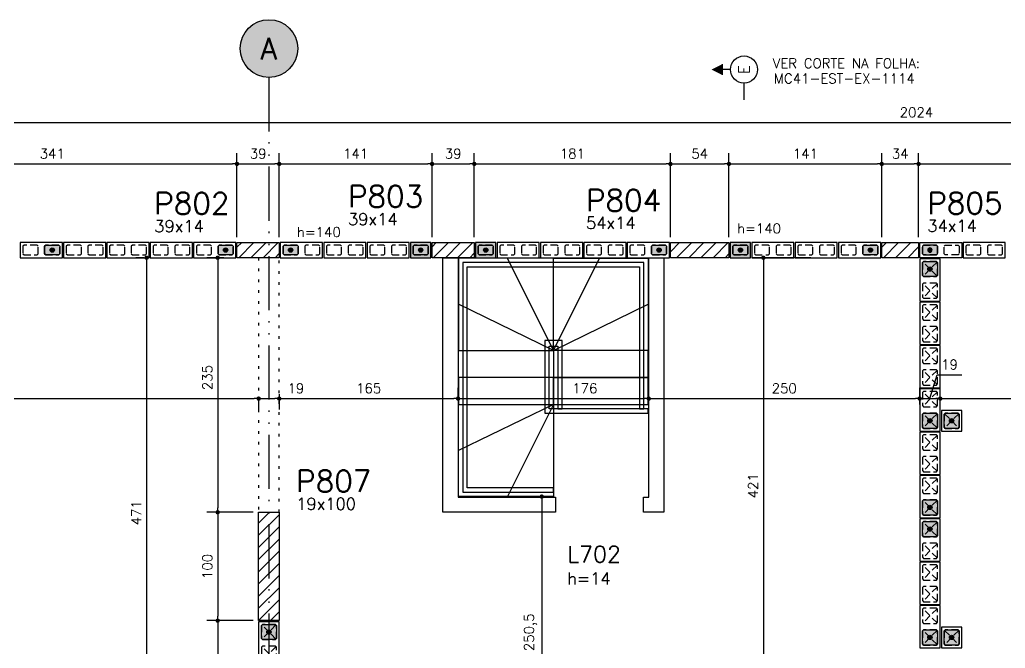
# Model space of a CAD drawing. Extents: x -14651 to 5271, y -4567 to 3191.
# Drawn here: x 634 to 1544, y 2611 to 3191 of the extents above; entities that cross this region are included whole.
import ezdxf
from ezdxf.enums import TextEntityAlignment as Align

# ---------------------------------------------------------------- set-up
doc = ezdxf.new("R2010")
doc.units = 0
doc.header["$LTSCALE"] = 25
for name, pattern in [('DASHED2', [0.375, 0.25, -0.125]), ('ESTILO_TQS_0002', [0.4, 0.1, -0.3]), ('ESTILO_TQS_0004', [3.3, 2, -0.4, 0.05, -0.4, 0.05, -0.4])]:
    doc.linetypes.add(name, pattern=pattern)
for name, color, linetype in [('203', 1, 'DASHED2'), ('213', 252, 'Continuous'), ('241', 2, 'Continuous'), ('247', 50, 'Continuous'), ('ALVENARIA NÃO ESTRUTURAL', 242, 'Continuous'), ('Arranque', 14, 'Continuous'), ('COTA', 1, 'Continuous'), ('EIXOS', 1, 'ESTILO_TQS_0004'), ('FERRO', 5, 'Continuous'), ('H4', 254, 'Continuous'), ('IND-EIXOS', 2, 'Continuous'), ('L-D', 2, 'Continuous'), ('L-N', 4, 'Continuous'), ('Linha_media', 4, 'Continuous'), ('P-D', 2, 'Continuous'), ('P-N', 5, 'Continuous'), ('Pena_2', 2, 'Continuous'), ('PENA_6', 6, 'Continuous'), ('PIL-N', 4, 'Continuous'), ('PORTA', 3, 'ESTILO_TQS_0002'), ('T1', 2, 'Continuous'), ('TEXT-EIXOS', 3, 'Continuous'), ('TJANELA', 2, 'Continuous')]:
    doc.layers.add(name, color=color, linetype=linetype)
doc.styles.add('COTA', font='romans.shx')
doc.styles.add('ROMANS', font='ROMANS')
doc.styles.get("Standard").update_dxf_attribs({"font": 'romans.shx'})
doc.styles.add('Texto1', font='romans.shx', dxfattribs={"height": 9})
doc.dimstyles.new('forma', dxfattribs={"dimscale": 5, "dimtxt": 1.8, "dimasz": 0.8, "dimexe": 2, "dimexo": 1, "dimgap": 1, "dimtad": 1, "dimdec": 1, "dimzin": 9, "dimtxsty": 'COTA', "dimblk1": 'DOT', "dimblk2": 'DOT', "dimsah": 1, "dimcen": 0, "dimdle": 1, "dimclrd": 256, "dimclre": 256, "dimclrt": 2, "dimadec": 0, "dimazin": 0, "dimtfac": 1, "dimtdec": 0, "dimtmove": 0, "dimatfit": 3, "dimfxl": 1, "dimtolj": 1, "dimtzin": 0, "dimarcsym": 0})
pattern_1 = [(45, (-5667.4176, -1107.428), (-5.61266, 5.61266), [])]

# ---------------------------------------------------------------- blocks, each defined once
blk = doc.blocks.new('P4015', base_point=(5842102.11612, -8124149.02973))
blk.add_lwpolyline([(5842082.61612, -8124156.02973), (5842121.61612, -8124156.02973), (5842121.61612, -8124142.02973), (5842082.61612, -8124142.02973), (5842082.61612, -8124156.02973)])
at = {"color": 1, "linetype": 'DASHED2'}
for points in [[(5842085.11612, -8124152.52973), (5842086.11612, -8124153.52973), (5842098.11612, -8124153.52973), (5842099.11612, -8124152.52973), (5842099.11612, -8124145.52973), (5842098.11612, -8124144.52973), (5842086.11612, -8124144.52973), (5842085.11612, -8124145.52973), (5842085.11612, -8124152.52973)], [(5842105.11612, -8124152.52973), (5842106.11612, -8124153.52973), (5842118.11612, -8124153.52973), (5842119.11612, -8124152.52973), (5842119.11612, -8124145.52973), (5842118.11612, -8124144.52973), (5842106.11612, -8124144.52973), (5842105.11612, -8124145.52973), (5842105.11612, -8124152.52973)]]:
    blk.add_lwpolyline(points, dxfattribs=at)
blk = doc.blocks.new('GR-1409')
at = {"layer": '213'}
h = blk.add_hatch(color=256, dxfattribs=at)
h.paths.add_polyline_path([(-6, 4.5), (-7, 3.5), (-7, -3.5), (-6, -4.5), (6, -4.5), (7, -3.5), (7, 3.5), (6, 4.5)])
h.paths.add_polyline_path([(-2, 0, 1), (2, 0, 1)], flags=16)
at = {"layer": 'Arranque'}
blk.add_hatch(color=256, dxfattribs=at).paths.add_polyline_path([(-2, 0, 1), (2, 0, 1)])
at = {"layer": '213'}
blk.add_lwpolyline([(-7, 3.5), (-6, 4.5), (6, 4.5), (7, 3.5), (7, -3.5), (6, -4.5), (-6, -4.5), (-7, -3.5), (-7, 3.5)], dxfattribs=at)
at = {"layer": 'FERRO', "linetype": 'Continuous'}
blk.add_circle((0, 0), 2, dxfattribs=at)
blk = doc.blocks.new('GR-1414')
at = {"layer": '213'}
h = blk.add_hatch(color=256, dxfattribs=at)
h.paths.add_polyline_path([(6, -7), (7, -6), (7, 6), (6, 7), (-6, 7), (-7, 6), (-7, -6), (-6, -7)])
h.paths.add_polyline_path([(2, 0, 1), (-2, 0, 1)], flags=16)
at = {"layer": 'Arranque'}
blk.add_hatch(color=256, dxfattribs=at).paths.add_polyline_path([(2, 0, 1), (-2, 0, 1)])
at = {"layer": '213'}
for p, q in [((-7, 6), (-6, 7)), ((-7, -6), (-7, 6)), ((-6, 7), (6, 7)), ((6, 7), (7, 6)), ((7, 6), (7, -6)), ((-6, -7), (-7, -6)), ((6, -7), (-6, -7)), ((7, -6), (6, -7))]:
    blk.add_line(p, q, dxfattribs=at)
at = {"layer": 'FERRO', "linetype": 'Continuous'}
blk.add_circle((0, 0), 2, dxfattribs=at)
blk = doc.blocks.new('P4020')
blk.add_lwpolyline([(-19.5, -9.5), (19.5, -9.5), (19.5, 9.5), (-19.5, 9.5), (-19.5, -9.5)])
at = {"color": 1, "linetype": 'DASHED2'}
for points in [[(-17, -6), (-16, -7), (-4, -7), (-3, -6), (-3, 6), (-4, 7), (-16, 7), (-17, 6), (-17, -6)], [(3, -6), (4, -7), (16, -7), (17, -6), (17, 6), (16, 7), (4, 7), (3, 6), (3, -6)]]:
    blk.add_lwpolyline(points, dxfattribs=at)
at = {"layer": '203', "color": 253}
for p, q in [((-16.5, 6.5), (-3.5, -6.5)), ((-3.5, 6.5), (-16.5, -6.5)), ((16.5, 6.5), (3.5, -6.5)), ((3.5, 6.5), (16.5, -6.5))]:
    blk.add_line(p, q, dxfattribs=at)
blk = doc.blocks.new('P2020')
blk.add_lwpolyline([(-9.5, -9.5), (9.5, -9.5), (9.5, 9.5), (-9.5, 9.5), (-9.5, -9.5)])
at = {"color": 1, "linetype": 'DASHED2'}
blk.add_lwpolyline([(-7, -6), (-6, -7), (6, -7), (7, -6), (7, 6), (6, 7), (-6, 7), (-7, 6), (-7, -6)], dxfattribs=at)
at = {"layer": '203', "color": 253}
for p, q in [((-6.5, 6.5), (6.5, -6.5)), ((6.5, 6.5), (-6.5, -6.5))]:
    blk.add_line(p, q, dxfattribs=at)
blk = doc.blocks.new('A$C3f908371')
at = {"layer": 'ALVENARIA NÃO ESTRUTURAL'}
for points in [[(1191.7, -315.61), (1191.7, -290.61), (1191.7, -290.61), (1191.7, -80.61), (1205.7, -80.61), (1205.7, -301.61), (1295.7, -301.61), (1295.7, -315.61), (1295.7, -315.61), (1295.7, -315.61)], [(1285.7, -224.11), (1381.2, -224.11), (1381.2, -220.11), (1289.7, -220.11), (1289.7, -162.11), (1293.7, -162.11), (1297.7, -162.11), (1297.7, -220.11), (1301.7, -220.11), (1301.7, -157.11), (1293.7, -157.11), (1285.7, -157.11)]]:
    blk.add_lwpolyline(points, close=True, dxfattribs=at)
for points in [[(1381.7, -301.61), (1381.7, -80.61), (1395.7, -80.61), (1395.7, -315.61), (1376.7, -315.61), (1376.7, -301.61), (1381.7, -301.61)], [(1214.2, -293.11), (1214.2, -89.11), (1373.2, -89.11), (1373.2, -220.11), (1377.2, -220.11), (1377.2, -85.11), (1210.2, -85.11), (1210.2, -297.11), (1293.7, -297.11), (1293.7, -293.11), (1214.2, -293.11)]]:
    blk.add_lwpolyline(points, dxfattribs=at)
at = {"layer": 'Pena_2'}
for points in [[(1206.2, -166.11), (1293.7, -166.11), (1293.7, -81.11), (1206.2, -81.11)], [(1381.2, -166.11), (1293.7, -166.11), (1293.7, -81.11), (1381.2, -81.11)], [(1293.7, -191.11), (1206.2, -191.11), (1206.2, -166.11), (1293.7, -166.11)], [(1293.7, -191.11), (1381.2, -191.11), (1381.2, -166.11), (1293.7, -166.11)], [(1206.2, -216.11), (1293.7, -216.11), (1293.7, -191.11), (1206.2, -191.11)], [(1293.7, -216.11), (1381.2, -216.11), (1381.2, -191.11), (1293.7, -191.11)], [(1206.2, -216.11), (1293.7, -216.11), (1293.7, -301.11), (1206.2, -301.11)]]:
    blk.add_lwpolyline(points, close=True, dxfattribs=at)
for points in [[(1293.7, -166.11), (1251.2, -81.11)], [(1293.7, -166.11), (1336.2, -81.11)], [(1293.7, -166.11), (1206.2, -123.61)], [(1293.7, -166.11), (1381.2, -123.61)], [(1293.7, -216.11), (1206.2, -258.61)], [(1293.7, -216.11), (1251.2, -301.11)]]:
    blk.add_lwpolyline(points, dxfattribs=at)
blk = doc.blocks.new('P2015')
at = {"layer": '247'}
h = blk.add_hatch(color=50, dxfattribs=at)
h.paths.add_polyline_path([(9.5, 7), (-9.5, 7), (-9.5, -7), (9.5, -7)])
h.paths.add_polyline_path([(6, -4.5), (-6, -4.5), (-7, -3.5), (-7, 3.5), (-6, 4.5), (6, 4.5), (7, 3.5), (7, -3.5)], flags=16)
blk.add_lwpolyline([(-9.5, -7), (9.5, -7), (9.5, 7), (-9.5, 7), (-9.5, -7)])
at = {"color": 1, "linetype": 'DASHED2'}
blk.add_lwpolyline([(-7, -3.5), (-6, -4.5), (6, -4.5), (7, -3.5), (7, 3.5), (6, 4.5), (-6, 4.5), (-7, 3.5), (-7, -3.5)], dxfattribs=at)
blk = doc.blocks.new('seção_dir')
at = {"layer": 'Linha_media'}
for p, q in [((-1, 4), (1, 4)), ((0, 2.5), (0, 4)), ((-5.62, 0), (-2.5, 0))]:
    blk.add_line(p, q, dxfattribs=at)
blk.add_circle((0, 0), 2.5, dxfattribs=at)
blk.add_solid([(-1, 4), (0, 6), (1, 4)], dxfattribs=at)
blk = doc.blocks.new('atrib_seção')
at = {"layer": 'Linha_media', "style": 'ROMANS'}
blk.add_attdef('X', text='', height=2, dxfattribs=at).set_placement((0, 0), align=Align.MIDDLE)
blk = doc.blocks.new('A$C84a07bde')
at = {"layer": 'H4'}
h = blk.add_hatch(color=256, dxfattribs=at)
edge = h.paths.add_edge_path()
edge.add_arc((1173.64, -214.93), 26.59, 0, 360)
at = {"layer": 'EIXOS'}
blk.add_line((1173.64, -241.46), (1173.64, -1700.03), dxfattribs=at)
at = {"layer": 'IND-EIXOS'}
blk.add_circle((1173.64, -214.93), 26.59, dxfattribs=at)
at = {"layer": 'TEXT-EIXOS'}
blk.add_text('A', height=20, dxfattribs=at).set_placement((1173.53, -214.93), align=Align.MIDDLE_CENTER)
blk = doc.blocks.new('_Dot')
at = {"color": 0, "linetype": 'ByBlock', "lineweight": -2}
blk.add_line((-0.5, 0), (-1, 0), dxfattribs=at)
at = {"color": 0, "linetype": 'ByBlock', "const_width": 0.5}
blk.add_lwpolyline([(-0.25, 0, 1), (0.25, 0, 1)], format="xyb", close=True, dxfattribs=at)
blk = doc.blocks.new('*D72')
at = {"layer": 'COTA', "lineweight": -2, "transparency": 16777216}
for p, q in [((493.52, 2990.4), (493.52, 3067.93)), ((834.52, 2990.4), (834.52, 3067.93)), ((497.52, 3057.93), (830.52, 3057.93))]:
    blk.add_line(p, q, dxfattribs=at)
at = {"layer": 'Defpoints', "color": 0, "transparency": 16777216}
for p in [(834.52, 3057.93), (493.52, 2985.4), (834.52, 2985.4)]:
    blk.add_point(p, dxfattribs=at)
at = {"layer": 'COTA', "lineweight": -2, "transparency": 16777216, "xscale": 4, "yscale": 4, "zscale": 4, "rotation": 180}
blk.add_blockref('_Dot', (493.52, 3057.93), dxfattribs=at)
at = {"layer": 'COTA', "lineweight": -2, "transparency": 16777216, "xscale": 4, "yscale": 4, "zscale": 4}
blk.add_blockref('_Dot', (834.52, 3057.93), dxfattribs=at)
at = {"layer": 'COTA', "color": 2, "transparency": 16777216, "insert": (664.02, 3067.43), "char_height": 9, "attachment_point": 5, "style": 'COTA'}
blk.add_mtext('\\A1;341 ', dxfattribs=at)
blk = doc.blocks.new('*D73')
at = {"layer": 'COTA', "lineweight": -2, "transparency": 16777216}
for p, q in [((834.52, 2990.4), (834.52, 3067.93)), ((873.52, 2990.4), (873.52, 3067.93)), ((838.52, 3057.93), (869.52, 3057.93))]:
    blk.add_line(p, q, dxfattribs=at)
at = {"layer": 'Defpoints', "color": 0, "transparency": 16777216}
for p in [(873.52, 3057.93), (834.52, 2985.4), (873.52, 2985.4)]:
    blk.add_point(p, dxfattribs=at)
at = {"layer": 'COTA', "lineweight": -2, "transparency": 16777216, "xscale": 4, "yscale": 4, "zscale": 4, "rotation": 180}
blk.add_blockref('_Dot', (834.52, 3057.93), dxfattribs=at)
at = {"layer": 'COTA', "lineweight": -2, "transparency": 16777216, "xscale": 4, "yscale": 4, "zscale": 4}
blk.add_blockref('_Dot', (873.52, 3057.93), dxfattribs=at)
at = {"layer": 'COTA', "color": 2, "transparency": 16777216, "insert": (854.02, 3067.43), "char_height": 9, "attachment_point": 5, "style": 'COTA'}
blk.add_mtext('\\A1;39 ', dxfattribs=at)
blk = doc.blocks.new('*D74')
at = {"layer": 'COTA', "lineweight": -2, "transparency": 16777216}
for p, q in [((873.52, 2990.4), (873.52, 3067.93)), ((1014.52, 2990.4), (1014.52, 3067.93)), ((877.52, 3057.93), (1010.52, 3057.93))]:
    blk.add_line(p, q, dxfattribs=at)
at = {"layer": 'Defpoints', "color": 0, "transparency": 16777216}
for p in [(1014.52, 3057.93), (873.52, 2985.4), (1014.52, 2985.4)]:
    blk.add_point(p, dxfattribs=at)
at = {"layer": 'COTA', "lineweight": -2, "transparency": 16777216, "xscale": 4, "yscale": 4, "zscale": 4, "rotation": 180}
blk.add_blockref('_Dot', (873.52, 3057.93), dxfattribs=at)
at = {"layer": 'COTA', "lineweight": -2, "transparency": 16777216, "xscale": 4, "yscale": 4, "zscale": 4}
blk.add_blockref('_Dot', (1014.52, 3057.93), dxfattribs=at)
at = {"layer": 'COTA', "color": 2, "transparency": 16777216, "insert": (944.02, 3067.43), "char_height": 9, "attachment_point": 5, "style": 'COTA'}
blk.add_mtext('\\A1;141 ', dxfattribs=at)
blk = doc.blocks.new('*D75')
at = {"layer": 'COTA', "lineweight": -2, "transparency": 16777216}
for p, q in [((1014.52, 2990.4), (1014.52, 3067.93)), ((1053.52, 2990.4), (1053.52, 3067.93)), ((1018.52, 3057.93), (1049.52, 3057.93))]:
    blk.add_line(p, q, dxfattribs=at)
at = {"layer": 'Defpoints', "color": 0, "transparency": 16777216}
for p in [(1053.52, 3057.93), (1014.52, 2985.4), (1053.52, 2985.4)]:
    blk.add_point(p, dxfattribs=at)
at = {"layer": 'COTA', "lineweight": -2, "transparency": 16777216, "xscale": 4, "yscale": 4, "zscale": 4, "rotation": 180}
blk.add_blockref('_Dot', (1014.52, 3057.93), dxfattribs=at)
at = {"layer": 'COTA', "lineweight": -2, "transparency": 16777216, "xscale": 4, "yscale": 4, "zscale": 4}
blk.add_blockref('_Dot', (1053.52, 3057.93), dxfattribs=at)
at = {"layer": 'COTA', "color": 2, "transparency": 16777216, "insert": (1034.02, 3067.43), "char_height": 9, "attachment_point": 5, "style": 'COTA'}
blk.add_mtext('\\A1;39 ', dxfattribs=at)
blk = doc.blocks.new('*D76')
at = {"layer": 'COTA', "lineweight": -2, "transparency": 16777216}
for p, q in [((1053.52, 2990.4), (1053.52, 3067.93)), ((1234.52, 2990.4), (1234.52, 3067.93)), ((1057.52, 3057.93), (1230.52, 3057.93))]:
    blk.add_line(p, q, dxfattribs=at)
at = {"layer": 'Defpoints', "color": 0, "transparency": 16777216}
for p in [(1234.52, 3057.93), (1053.52, 2985.4), (1234.52, 2985.4)]:
    blk.add_point(p, dxfattribs=at)
at = {"layer": 'COTA', "lineweight": -2, "transparency": 16777216, "xscale": 4, "yscale": 4, "zscale": 4, "rotation": 180}
blk.add_blockref('_Dot', (1053.52, 3057.93), dxfattribs=at)
at = {"layer": 'COTA', "lineweight": -2, "transparency": 16777216, "xscale": 4, "yscale": 4, "zscale": 4}
blk.add_blockref('_Dot', (1234.52, 3057.93), dxfattribs=at)
at = {"layer": 'COTA', "color": 2, "transparency": 16777216, "insert": (1144.02, 3067.43), "char_height": 9, "attachment_point": 5, "style": 'COTA'}
blk.add_mtext('\\A1;181 ', dxfattribs=at)
blk = doc.blocks.new('*D77')
at = {"layer": 'COTA', "lineweight": -2, "transparency": 16777216}
for p, q in [((1234.52, 2990.4), (1234.52, 3067.93)), ((1288.52, 2990.4), (1288.52, 3067.93)), ((1238.52, 3057.93), (1284.52, 3057.93))]:
    blk.add_line(p, q, dxfattribs=at)
at = {"layer": 'Defpoints', "color": 0, "transparency": 16777216}
for p in [(1288.52, 3057.93), (1234.52, 2985.4), (1288.52, 2985.4)]:
    blk.add_point(p, dxfattribs=at)
at = {"layer": 'COTA', "lineweight": -2, "transparency": 16777216, "xscale": 4, "yscale": 4, "zscale": 4, "rotation": 180}
blk.add_blockref('_Dot', (1234.52, 3057.93), dxfattribs=at)
at = {"layer": 'COTA', "lineweight": -2, "transparency": 16777216, "xscale": 4, "yscale": 4, "zscale": 4}
blk.add_blockref('_Dot', (1288.52, 3057.93), dxfattribs=at)
at = {"layer": 'COTA', "color": 2, "transparency": 16777216, "insert": (1261.52, 3067.43), "char_height": 9, "attachment_point": 5, "style": 'COTA'}
blk.add_mtext('\\A1;54 ', dxfattribs=at)
blk = doc.blocks.new('*D78')
at = {"layer": 'COTA', "lineweight": -2, "transparency": 16777216}
for p, q in [((1288.52, 2990.4), (1288.52, 3067.93)), ((1429.52, 2990.4), (1429.52, 3067.93)), ((1292.52, 3057.93), (1425.52, 3057.93))]:
    blk.add_line(p, q, dxfattribs=at)
at = {"layer": 'Defpoints', "color": 0, "transparency": 16777216}
for p in [(1429.52, 3057.93), (1288.52, 2985.4), (1429.52, 2985.4)]:
    blk.add_point(p, dxfattribs=at)
at = {"layer": 'COTA', "lineweight": -2, "transparency": 16777216, "xscale": 4, "yscale": 4, "zscale": 4, "rotation": 180}
blk.add_blockref('_Dot', (1288.52, 3057.93), dxfattribs=at)
at = {"layer": 'COTA', "lineweight": -2, "transparency": 16777216, "xscale": 4, "yscale": 4, "zscale": 4}
blk.add_blockref('_Dot', (1429.52, 3057.93), dxfattribs=at)
at = {"layer": 'COTA', "color": 2, "transparency": 16777216, "insert": (1359.02, 3067.43), "char_height": 9, "attachment_point": 5, "style": 'COTA'}
blk.add_mtext('\\A1;141 ', dxfattribs=at)
blk = doc.blocks.new('*D79')
at = {"layer": 'COTA', "lineweight": -2, "transparency": 16777216}
for p, q in [((1429.52, 2990.4), (1429.52, 3067.93)), ((1463.52, 2990.4), (1463.52, 3067.93)), ((1433.52, 3057.93), (1459.52, 3057.93))]:
    blk.add_line(p, q, dxfattribs=at)
at = {"layer": 'Defpoints', "color": 0, "transparency": 16777216}
for p in [(1463.52, 3057.93), (1429.52, 2985.4), (1463.52, 2985.4)]:
    blk.add_point(p, dxfattribs=at)
at = {"layer": 'COTA', "lineweight": -2, "transparency": 16777216, "xscale": 4, "yscale": 4, "zscale": 4, "rotation": 180}
blk.add_blockref('_Dot', (1429.52, 3057.93), dxfattribs=at)
at = {"layer": 'COTA', "lineweight": -2, "transparency": 16777216, "xscale": 4, "yscale": 4, "zscale": 4}
blk.add_blockref('_Dot', (1463.52, 3057.93), dxfattribs=at)
at = {"layer": 'COTA', "color": 2, "transparency": 16777216, "insert": (1446.52, 3067.43), "char_height": 9, "attachment_point": 5, "style": 'COTA'}
blk.add_mtext('\\A1;34 ', dxfattribs=at)
blk = doc.blocks.new('*D80')
at = {"layer": 'COTA', "lineweight": -2, "transparency": 16777216}
for p, q in [((1463.52, 2990.4), (1463.52, 3067.93)), ((1683.52, 2995.9), (1683.52, 3067.93)), ((1467.52, 3057.93), (1679.52, 3057.93))]:
    blk.add_line(p, q, dxfattribs=at)
at = {"layer": 'Defpoints', "color": 0, "transparency": 16777216}
for p in [(1683.52, 3057.93), (1463.52, 2985.4), (1683.52, 2990.9)]:
    blk.add_point(p, dxfattribs=at)
at = {"layer": 'COTA', "lineweight": -2, "transparency": 16777216, "xscale": 4, "yscale": 4, "zscale": 4, "rotation": 180}
blk.add_blockref('_Dot', (1463.52, 3057.93), dxfattribs=at)
at = {"layer": 'COTA', "lineweight": -2, "transparency": 16777216, "xscale": 4, "yscale": 4, "zscale": 4}
blk.add_blockref('_Dot', (1683.52, 3057.93), dxfattribs=at)
at = {"layer": 'COTA', "color": 2, "transparency": 16777216, "insert": (1573.52, 3067.43), "char_height": 9, "attachment_point": 5, "style": 'COTA'}
blk.add_mtext('\\A1;220 ', dxfattribs=at)
blk = doc.blocks.new('*D117')
at = {"layer": 'COTA', "lineweight": -2, "transparency": 16777216}
for p, q in [((213.52, 2841.4), (213.52, 2831.34)), ((217.52, 2841.34), (850.52, 2841.34)), ((854.52, 2841.4), (854.52, 2831.34))]:
    blk.add_line(p, q, dxfattribs=at)
at = {"layer": 'Defpoints', "color": 0, "transparency": 16777216}
for p in [(213.52, 2846.4), (854.52, 2846.4), (854.52, 2841.34)]:
    blk.add_point(p, dxfattribs=at)
at = {"layer": 'COTA', "lineweight": -2, "transparency": 16777216, "xscale": 4, "yscale": 4, "zscale": 4, "rotation": 180}
blk.add_blockref('_Dot', (213.52, 2841.34), dxfattribs=at)
at = {"layer": 'COTA', "lineweight": -2, "transparency": 16777216, "xscale": 4, "yscale": 4, "zscale": 4}
blk.add_blockref('_Dot', (854.52, 2841.34), dxfattribs=at)
at = {"layer": 'COTA', "color": 2, "transparency": 16777216, "insert": (534.02, 2850.84), "char_height": 9, "attachment_point": 5, "style": 'COTA'}
blk.add_mtext('\\A1;641 ', dxfattribs=at)
blk = doc.blocks.new('*D118')
at = {"layer": 'COTA', "lineweight": -2, "transparency": 16777216}
for p, q in [((854.52, 2841.4), (854.52, 2831.34)), ((858.52, 2841.34), (869.52, 2841.34)), ((873.52, 2845.4), (873.52, 2831.34))]:
    blk.add_line(p, q, dxfattribs=at)
at = {"layer": 'Defpoints', "color": 0, "transparency": 16777216}
for p in [(873.52, 2850.4), (854.52, 2846.4), (873.52, 2841.34)]:
    blk.add_point(p, dxfattribs=at)
at = {"layer": 'COTA', "lineweight": -2, "transparency": 16777216, "xscale": 4, "yscale": 4, "zscale": 4, "rotation": 180}
blk.add_blockref('_Dot', (854.52, 2841.34), dxfattribs=at)
at = {"layer": 'COTA', "lineweight": -2, "transparency": 16777216, "xscale": 4, "yscale": 4, "zscale": 4}
blk.add_blockref('_Dot', (873.52, 2841.34), dxfattribs=at)
at = {"layer": 'COTA', "color": 2, "transparency": 16777216, "insert": (888.85, 2850.84), "char_height": 9, "attachment_point": 5, "style": 'COTA'}
blk.add_mtext('\\A1;19 ', dxfattribs=at)
blk = doc.blocks.new('*D119')
at = {"layer": 'COTA', "lineweight": -2, "transparency": 16777216}
for p, q in [((1038.52, 2840.95), (1038.52, 2851.34)), ((873.52, 2845.4), (873.52, 2831.34)), ((877.52, 2841.34), (1034.52, 2841.34))]:
    blk.add_line(p, q, dxfattribs=at)
at = {"layer": 'Defpoints', "color": 0, "transparency": 16777216}
for p in [(873.52, 2850.4), (1038.52, 2841.34), (1038.52, 2835.95)]:
    blk.add_point(p, dxfattribs=at)
at = {"layer": 'COTA', "lineweight": -2, "transparency": 16777216, "xscale": 4, "yscale": 4, "zscale": 4, "rotation": 180}
blk.add_blockref('_Dot', (873.52, 2841.34), dxfattribs=at)
at = {"layer": 'COTA', "lineweight": -2, "transparency": 16777216, "xscale": 4, "yscale": 4, "zscale": 4}
blk.add_blockref('_Dot', (1038.52, 2841.34), dxfattribs=at)
at = {"layer": 'COTA', "color": 2, "transparency": 16777216, "insert": (956.02, 2850.84), "char_height": 9, "attachment_point": 5, "style": 'COTA'}
blk.add_mtext('\\A1;165 ', dxfattribs=at)
blk = doc.blocks.new('*D120')
at = {"layer": 'COTA', "lineweight": -2, "transparency": 16777216}
for p, q in [((1038.52, 2840.95), (1038.52, 2851.34)), ((1214.52, 2831.11), (1214.52, 2851.34)), ((1042.52, 2841.34), (1210.52, 2841.34))]:
    blk.add_line(p, q, dxfattribs=at)
at = {"layer": 'Defpoints', "color": 0, "transparency": 16777216}
for p in [(1214.52, 2841.34), (1038.52, 2835.95), (1214.52, 2826.11)]:
    blk.add_point(p, dxfattribs=at)
at = {"layer": 'COTA', "lineweight": -2, "transparency": 16777216, "xscale": 4, "yscale": 4, "zscale": 4, "rotation": 180}
blk.add_blockref('_Dot', (1038.52, 2841.34), dxfattribs=at)
at = {"layer": 'COTA', "lineweight": -2, "transparency": 16777216, "xscale": 4, "yscale": 4, "zscale": 4}
blk.add_blockref('_Dot', (1214.52, 2841.34), dxfattribs=at)
at = {"layer": 'COTA', "color": 2, "transparency": 16777216, "insert": (1155.49, 2850.84), "char_height": 9, "attachment_point": 5, "style": 'COTA'}
blk.add_mtext('\\A1;176 ', dxfattribs=at)
blk = doc.blocks.new('*D121')
at = {"layer": 'COTA', "lineweight": -2, "transparency": 16777216}
for p, q in [((1214.52, 2831.11), (1214.52, 2851.34)), ((1464.52, 2835.9), (1464.52, 2851.34)), ((1218.52, 2841.34), (1460.52, 2841.34))]:
    blk.add_line(p, q, dxfattribs=at)
at = {"layer": 'Defpoints', "color": 0, "transparency": 16777216}
for p in [(1464.52, 2841.34), (1464.52, 2830.9), (1214.52, 2826.11)]:
    blk.add_point(p, dxfattribs=at)
at = {"layer": 'COTA', "lineweight": -2, "transparency": 16777216, "xscale": 4, "yscale": 4, "zscale": 4, "rotation": 180}
blk.add_blockref('_Dot', (1214.52, 2841.34), dxfattribs=at)
at = {"layer": 'COTA', "lineweight": -2, "transparency": 16777216, "xscale": 4, "yscale": 4, "zscale": 4}
blk.add_blockref('_Dot', (1464.52, 2841.34), dxfattribs=at)
at = {"layer": 'COTA', "color": 2, "transparency": 16777216, "insert": (1339.52, 2850.84), "char_height": 9, "attachment_point": 5, "style": 'COTA'}
blk.add_mtext('\\A1;250 ', dxfattribs=at)
blk = doc.blocks.new('*D122')
at = {"layer": 'COTA', "lineweight": -2, "transparency": 16777216}
for p, q in [((1474.02, 2841.34), (1480.62, 2863.34)), ((1480.62, 2863.34), (1503.47, 2863.34)), ((1464.52, 2835.9), (1464.52, 2851.34)), ((1483.52, 2840.06), (1483.52, 2851.34)), ((1468.52, 2841.34), (1479.52, 2841.34))]:
    blk.add_line(p, q, dxfattribs=at)
at = {"layer": 'Defpoints', "color": 0, "transparency": 16777216}
for p in [(1483.52, 2841.34), (1464.52, 2830.9), (1483.52, 2835.06)]:
    blk.add_point(p, dxfattribs=at)
at = {"layer": 'COTA', "lineweight": -2, "transparency": 16777216, "xscale": 4, "yscale": 4, "zscale": 4, "rotation": 180}
blk.add_blockref('_Dot', (1464.52, 2841.34), dxfattribs=at)
at = {"layer": 'COTA', "lineweight": -2, "transparency": 16777216, "xscale": 4, "yscale": 4, "zscale": 4}
blk.add_blockref('_Dot', (1483.52, 2841.34), dxfattribs=at)
at = {"layer": 'COTA', "color": 2, "transparency": 16777216, "insert": (1492.05, 2872.84), "char_height": 9, "attachment_point": 5, "style": 'COTA'}
blk.add_mtext('\\A1;19 ', dxfattribs=at)
blk = doc.blocks.new('*D123')
at = {"layer": 'COTA', "lineweight": -2, "transparency": 16777216}
for p, q in [((1483.52, 2840.06), (1483.52, 2851.34)), ((2074.52, 2836.4), (2074.52, 2851.34)), ((1487.52, 2841.34), (2070.52, 2841.34))]:
    blk.add_line(p, q, dxfattribs=at)
at = {"layer": 'Defpoints', "color": 0, "transparency": 16777216}
for p in [(2074.52, 2841.34), (1483.52, 2835.06), (2074.52, 2831.4)]:
    blk.add_point(p, dxfattribs=at)
at = {"layer": 'COTA', "lineweight": -2, "transparency": 16777216, "xscale": 4, "yscale": 4, "zscale": 4, "rotation": 180}
blk.add_blockref('_Dot', (1483.52, 2841.34), dxfattribs=at)
at = {"layer": 'COTA', "lineweight": -2, "transparency": 16777216, "xscale": 4, "yscale": 4, "zscale": 4}
blk.add_blockref('_Dot', (2074.52, 2841.34), dxfattribs=at)
at = {"layer": 'COTA', "color": 2, "transparency": 16777216, "insert": (1779.02, 2850.84), "char_height": 9, "attachment_point": 5, "style": 'COTA'}
blk.add_mtext('\\A1;591 ', dxfattribs=at)
blk = doc.blocks.new('*D141')
at = {"layer": 'COTA', "lineweight": -2, "transparency": 16777216}
for p, q in [((748.52, 2971.4), (741.09, 2971.4)), ((751.09, 2967.4), (751.09, 2504.4)), ((757.02, 2500.4), (741.09, 2500.4))]:
    blk.add_line(p, q, dxfattribs=at)
at = {"layer": 'Defpoints', "color": 0, "transparency": 16777216}
for p in [(753.52, 2971.4), (751.09, 2500.4), (762.02, 2500.4)]:
    blk.add_point(p, dxfattribs=at)
at = {"layer": 'COTA', "lineweight": -2, "transparency": 16777216, "xscale": 4, "yscale": 4, "zscale": 4}
for p, rotation in [((751.09, 2971.4), 90), ((751.09, 2500.4), 270)]:
    blk.add_blockref('_Dot', p, dxfattribs=dict(at, rotation=rotation))
at = {"layer": 'COTA', "color": 2, "transparency": 16777216, "insert": (741.59, 2735.9), "char_height": 9, "attachment_point": 5, "rotation": 90, "style": 'COTA'}
blk.add_mtext('\\A1;471 ', dxfattribs=at)
blk = doc.blocks.new('*D148')
at = {"layer": 'COTA', "lineweight": -2, "transparency": 16777216}
for p, q in [((1110.94, 2750.9), (1105.72, 2750.9)), ((1115.72, 2746.9), (1115.72, 2504.4)), ((1110.94, 2500.4), (1105.72, 2500.4))]:
    blk.add_line(p, q, dxfattribs=at)
at = {"layer": 'Defpoints', "color": 0, "transparency": 16777216}
for p in [(1115.94, 2750.9), (1115.72, 2500.4), (1115.94, 2500.4)]:
    blk.add_point(p, dxfattribs=at)
at = {"layer": 'COTA', "lineweight": -2, "transparency": 16777216, "xscale": 4, "yscale": 4, "zscale": 4}
for p, rotation in [((1115.72, 2750.9), 90), ((1115.72, 2500.4), 270)]:
    blk.add_blockref('_Dot', p, dxfattribs=dict(at, rotation=rotation))
at = {"layer": 'COTA', "color": 2, "transparency": 16777216, "insert": (1105.37, 2625.65), "char_height": 9, "attachment_point": 5, "rotation": 90, "style": 'COTA'}
blk.add_mtext('\\A1;250,5 ', dxfattribs=at)
blk = doc.blocks.new('*D156')
at = {"layer": 'COTA', "lineweight": -2, "transparency": 16777216}
for p, q in [((1364.02, 2971.4), (1310.25, 2971.4)), ((1320.25, 2967.4), (1320.25, 2554.4)), ((1364.02, 2550.4), (1310.25, 2550.4))]:
    blk.add_line(p, q, dxfattribs=at)
at = {"layer": 'Defpoints', "color": 0, "transparency": 16777216}
for p in [(1369.02, 2971.4), (1320.25, 2550.4), (1369.02, 2550.4)]:
    blk.add_point(p, dxfattribs=at)
at = {"layer": 'COTA', "lineweight": -2, "transparency": 16777216, "xscale": 4, "yscale": 4, "zscale": 4}
for p, rotation in [((1320.25, 2971.4), 90), ((1320.25, 2550.4), 270)]:
    blk.add_blockref('_Dot', p, dxfattribs=dict(at, rotation=rotation))
at = {"layer": 'COTA', "color": 2, "transparency": 16777216, "insert": (1310.75, 2760.9), "char_height": 9, "attachment_point": 5, "rotation": 90, "style": 'COTA'}
blk.add_mtext('\\A1;421 ', dxfattribs=at)
blk = doc.blocks.new('*D192')
at = {"layer": 'COTA', "lineweight": -2, "transparency": 16777216}
for p, q in [((822.48, 2971.4), (806.7, 2971.4)), ((816.7, 2967.4), (816.7, 2740.4)), ((849.52, 2736.4), (806.7, 2736.4))]:
    blk.add_line(p, q, dxfattribs=at)
at = {"layer": 'Defpoints', "color": 0, "transparency": 16777216}
for p in [(827.48, 2971.4), (816.7, 2736.4), (854.52, 2736.4)]:
    blk.add_point(p, dxfattribs=at)
at = {"layer": 'COTA', "lineweight": -2, "transparency": 16777216, "xscale": 4, "yscale": 4, "zscale": 4}
for p, rotation in [((816.7, 2971.4), 90), ((816.7, 2736.4), 270)]:
    blk.add_blockref('_Dot', p, dxfattribs=dict(at, rotation=rotation))
at = {"layer": 'COTA', "color": 2, "transparency": 16777216, "insert": (807.2, 2860.76), "char_height": 9, "attachment_point": 5, "rotation": 90, "style": 'COTA'}
blk.add_mtext('\\A1;235 ', dxfattribs=at)
blk = doc.blocks.new('*D193')
at = {"layer": 'COTA', "lineweight": -2, "transparency": 16777216}
for p, q in [((849.52, 2736.4), (806.7, 2736.4)), ((816.7, 2732.4), (816.7, 2640.4)), ((849.52, 2636.4), (806.7, 2636.4))]:
    blk.add_line(p, q, dxfattribs=at)
at = {"layer": 'Defpoints', "color": 0, "transparency": 16777216}
for p in [(854.52, 2736.4), (816.7, 2636.4), (854.52, 2636.4)]:
    blk.add_point(p, dxfattribs=at)
at = {"layer": 'COTA', "lineweight": -2, "transparency": 16777216, "xscale": 4, "yscale": 4, "zscale": 4}
for p, rotation in [((816.7, 2736.4), 90), ((816.7, 2636.4), 270)]:
    blk.add_blockref('_Dot', p, dxfattribs=dict(at, rotation=rotation))
at = {"layer": 'COTA', "color": 2, "transparency": 16777216, "insert": (807.2, 2686.4), "char_height": 9, "attachment_point": 5, "rotation": 90, "style": 'COTA'}
blk.add_mtext('\\A1;100 ', dxfattribs=at)
blk = doc.blocks.new('*D194')
at = {"layer": 'COTA', "lineweight": -2, "transparency": 16777216}
for p, q in [((849.52, 2636.4), (806.7, 2636.4)), ((816.7, 2632.4), (816.7, 2424.4)), ((815.98, 2420.4), (806.7, 2420.4))]:
    blk.add_line(p, q, dxfattribs=at)
at = {"layer": 'Defpoints', "color": 0, "transparency": 16777216}
for p in [(854.52, 2636.4), (816.7, 2420.4), (820.98, 2420.4)]:
    blk.add_point(p, dxfattribs=at)
at = {"layer": 'COTA', "lineweight": -2, "transparency": 16777216, "xscale": 4, "yscale": 4, "zscale": 4}
for p, rotation in [((816.7, 2636.4), 90), ((816.7, 2420.4), 270)]:
    blk.add_blockref('_Dot', p, dxfattribs=dict(at, rotation=rotation))
at = {"layer": 'COTA', "color": 2, "transparency": 16777216, "insert": (807.2, 2528.4), "char_height": 9, "attachment_point": 5, "rotation": 90, "style": 'COTA'}
blk.add_mtext('\\A1;216 ', dxfattribs=at)
blk = doc.blocks.new('*D198')
at = {"layer": 'COTA', "lineweight": -2, "transparency": 16777216}
for p, q in [((449.52, 2990.4), (449.52, 3106.05)), ((2473.52, 2990.4), (2473.52, 3106.05)), ((453.52, 3096.05), (2469.52, 3096.05))]:
    blk.add_line(p, q, dxfattribs=at)
at = {"layer": 'Defpoints', "color": 0, "transparency": 16777216}
for p in [(2473.52, 3096.05), (449.52, 2985.4), (2473.52, 2985.4)]:
    blk.add_point(p, dxfattribs=at)
at = {"layer": 'COTA', "lineweight": -2, "transparency": 16777216, "xscale": 4, "yscale": 4, "zscale": 4, "rotation": 180}
blk.add_blockref('_Dot', (449.52, 3096.05), dxfattribs=at)
at = {"layer": 'COTA', "lineweight": -2, "transparency": 16777216, "xscale": 4, "yscale": 4, "zscale": 4}
blk.add_blockref('_Dot', (2473.52, 3096.05), dxfattribs=at)
at = {"layer": 'COTA', "color": 2, "transparency": 16777216, "insert": (1461.52, 3105.55), "char_height": 9, "attachment_point": 5, "style": 'COTA'}
blk.add_mtext('\\A1;2024 ', dxfattribs=at)

msp = doc.modelspace()

# ---------------------------------------------------------------- hatches: boundary and pattern name
at = {"layer": 'COTA'}
h = msp.add_hatch(dxfattribs=at)
h.set_pattern_fill('ANSI31', color=256, scale=2.5)
h.set_pattern_definition(pattern_1)
h.paths.add_polyline_path([(834.52, 2985.4), (873.52, 2985.4), (873.52, 2971.4), (834.52, 2971.4)])
h = msp.add_hatch(dxfattribs=at)
h.set_pattern_fill('ANSI31', color=256, scale=2.5)
h.set_pattern_definition(pattern_1)
h.paths.add_polyline_path([(1014.52, 2985.4), (1053.52, 2985.4), (1053.52, 2971.4), (1014.52, 2971.4)])
h = msp.add_hatch(dxfattribs=at)
h.set_pattern_fill('ANSI31', color=256, scale=2.5)
h.set_pattern_definition(pattern_1)
h.paths.add_polyline_path([(1234.52, 2985.4), (1288.52, 2985.4), (1288.52, 2971.4), (1234.52, 2971.4)])
h = msp.add_hatch(dxfattribs=at)
h.set_pattern_fill('ANSI31', color=256, scale=2.5)
h.set_pattern_definition(pattern_1)
h.paths.add_polyline_path([(1429.52, 2985.4), (1463.52, 2985.4), (1463.52, 2971.4), (1429.52, 2971.4)])
h = msp.add_hatch(dxfattribs=at)
h.set_pattern_fill('ANSI31', color=256, scale=2.5)
h.set_pattern_definition([(45, (-5667.4176, -1101.428), (-5.61266, 5.61266), [])])
h.paths.add_polyline_path([(854.52, 2636.4), (854.52, 2736.4), (873.52, 2736.4), (873.52, 2636.4)])

# ---------------------------------------------------------------- linework, layer by layer
at = {"layer": 'P-N'}
for points in [[(834.52, 2985.4), (873.52, 2985.4), (873.52, 2971.4), (834.52, 2971.4)], [(1014.52, 2985.4), (1053.52, 2985.4), (1053.52, 2971.4), (1014.52, 2971.4)], [(1234.52, 2985.4), (1288.52, 2985.4), (1288.52, 2971.4), (1234.52, 2971.4)], [(1429.52, 2985.4), (1463.52, 2985.4), (1463.52, 2971.4), (1429.52, 2971.4)], [(854.52, 2636.4), (854.52, 2736.4), (873.52, 2736.4), (873.52, 2636.4)]]:
    msp.add_lwpolyline(points, close=True, dxfattribs=at)
at = {"layer": 'PORTA'}
msp.add_lwpolyline([(854.52, 2736.4), (873.52, 2736.4), (873.52, 2971.4), (854.52, 2971.4)], close=True, dxfattribs=at)

# ---------------------------------------------------------------- block references
for name, p in [('GR-1409', (664.02, 2978.4)), ('GR-1409', (824.02, 2978.4)), ('GR-1409', (884.02, 2978.4)), ('GR-1409', (1004.02, 2978.4)), ('GR-1409', (1064.02, 2978.4)), ('GR-1409', (1224.02, 2978.4)), ('GR-1409', (1299.02, 2978.4)), ('GR-1409', (1419.02, 2978.4)), ('GR-1414', (1474.02, 2960.9)), ('GR-1414', (1474.02, 2820.9)), ('GR-1414', (1494.02, 2820.9)), ('GR-1414', (1474.02, 2740.9)), ('GR-1414', (1474.02, 2720.9)), ('GR-1414', (864.02, 2625.9)), ('GR-1414', (1474.02, 2620.9)), ('GR-1414', (1494.02, 2620.9))]:
    msp.add_blockref(name, p)
at = {"xscale": -1}
msp.add_blockref('GR-1409', (1474.02, 2978.4), dxfattribs=at)
at = {"layer": '241'}
for name, p in [('P4015', (654.02, 2978.4)), ('P4015', (694.02, 2978.4)), ('P4015', (734.02, 2978.4)), ('P4015', (774.02, 2978.4)), ('P4015', (814.02, 2978.4)), ('P4015', (894.02, 2978.4)), ('P4015', (934.02, 2978.4)), ('P4015', (974.02, 2978.4)), ('P2015', (1004.02, 2978.4)), ('P2015', (1064.02, 2978.4)), ('P4015', (1094.02, 2978.4)), ('P4015', (1134.02, 2978.4)), ('P4015', (1174.02, 2978.4)), ('P4015', (1214.02, 2978.4)), ('P2015', (1299.02, 2978.4)), ('P4015', (1329.02, 2978.4)), ('P4015', (1369.02, 2978.4)), ('P4015', (1409.02, 2978.4)), ('P4015', (1524.02, 2978.4)), ('P2020', (1494.02, 2820.9)), ('P2020', (1494.02, 2620.9))]:
    msp.add_blockref(name, p, dxfattribs=at)
at = {"layer": '241', "xscale": -1}
msp.add_blockref('P4015', (1484.02, 2978.4), dxfattribs=at)
at = {"layer": '241', "rotation": 270}
for p in [(1474.02, 2950.9), (1474.02, 2910.9), (1474.02, 2870.9), (1474.02, 2830.9), (1474.02, 2790.9), (1474.02, 2750.9), (1474.02, 2710.9), (1474.02, 2670.9), (1474.02, 2630.9), (864.02, 2615.9)]:
    msp.add_blockref('P4020', p, dxfattribs=at)
at = {"layer": 'ALVENARIA NÃO ESTRUTURAL'}
msp.add_blockref('A$C3f908371', (-167.18, 3052.01), dxfattribs=at)
at = {"layer": 'COTA'}
msp.add_blockref('A$C84a07bde', (-309.62, 3379.39), dxfattribs=at)
at = {"layer": 'PENA_6', "xscale": 5, "yscale": 5, "zscale": 5, "rotation": 90}
msp.add_blockref('seção_dir', (1302.43, 3145.07), dxfattribs=at)
msp.add_blockref('atrib_seção', (1302.43, 3145.07), dxfattribs=at).add_auto_attribs({'X': 'E'})

# ---------------------------------------------------------------- texts
at = {"layer": 'L-D'}
msp.add_text('h=14', height=11, dxfattribs=at).set_placement((1139.26, 2669.82))
at = {"layer": 'L-N'}
msp.add_text('L702', height=15, dxfattribs=at).set_placement((1139.26, 2690.22))
at = {"layer": 'P-D', "linetype": 'Continuous'}
for s, p in [('39x14', (936.99, 3001.44, 0.02)), ('39x14', (758.2, 2994.93, 0.04)), ('54x14', (1156.62, 2997.97, 0.04)), ('34x14', (1471.56, 2995.22, 0.02)), ('19x100', (889.15, 2738.67, 0.02))]:
    msp.add_text(s, height=11, dxfattribs=at).set_placement(p)
at = {"layer": 'PIL-N', "linetype": 'Continuous'}
for s, p in [('P803', (936.99, 3017.94, 0.02)), ('P802', (758.2, 3011.43, 0.04)), ('P804', (1156.62, 3014.47, 0.04)), ('P805', (1471.56, 3011.72, 0.02)), ('P807', (889.15, 2755.17, 0.02))]:
    msp.add_text(s, height=20, dxfattribs=at).set_placement(p)
at = {"layer": 'T1', "style": 'Texto1'}
for s, p in [('VER CORTE NA FOLHA: ', (1329, 3146.37)), ('MC41-EST-EX-1114', (1330.03, 3132.3))]:
    msp.add_text(s, height=9, dxfattribs=at).set_placement(p)
at = {"layer": 'TJANELA', "style": 'Texto1'}
for p in [(1316.3, 2993.92), (910.05, 2990.58)]:
    msp.add_text('h=140', height=9, dxfattribs=at).set_placement(p, align=Align.CENTER)

# ---------------------------------------------------------------- dimensions: what is measured, and where the dimension line sits
at = {"layer": 'COTA'}
for base, p1, p2, override, picture, middle in [((2473.52, 3096.05), (449.52, 2985.4), (2473.52, 2985.4), {"dimpost": ' '}, '*D198', (1461.52, 3105.55)), ((834.52, 3057.93), (493.52, 2985.4), (834.52, 2985.4), {"dimpost": ' ', "dimtmove": 1}, '*D72', (664.02, 3067.43)), ((873.52, 3057.93), (834.52, 2985.4), (873.52, 2985.4), {"dimpost": ' ', "dimtmove": 1}, '*D73', (854.02, 3067.43)), ((1014.52, 3057.93), (873.52, 2985.4), (1014.52, 2985.4), {"dimpost": ' ', "dimtmove": 1}, '*D74', (944.02, 3067.43)), ((1053.52, 3057.93), (1014.52, 2985.4), (1053.52, 2985.4), {"dimpost": ' ', "dimtmove": 1}, '*D75', (1034.02, 3067.43)), ((1234.52, 3057.93), (1053.52, 2985.4), (1234.52, 2985.4), {"dimpost": ' ', "dimtmove": 1}, '*D76', (1144.02, 3067.43)), ((1288.52, 3057.93), (1234.52, 2985.4), (1288.52, 2985.4), {"dimpost": ' ', "dimtmove": 1}, '*D77', (1261.52, 3067.43)), ((1429.52, 3057.93), (1288.52, 2985.4), (1429.52, 2985.4), {"dimpost": ' ', "dimtmove": 1}, '*D78', (1359.02, 3067.43)), ((1463.52, 3057.93), (1429.52, 2985.4), (1463.52, 2985.4), {"dimpost": ' ', "dimtmove": 1}, '*D79', (1446.52, 3067.43)), ((1683.52, 3057.93), (1463.52, 2985.4), (1683.52, 2990.9), {"dimpost": ' ', "dimtmove": 1}, '*D80', (1573.52, 3067.43)), ((1483.52, 2841.34), (1464.52, 2830.9), (1483.52, 2835.06), {"dimpost": ' ', "dimtmove": 1}, '*D122', (1485.62, 2872.84)), ((854.52, 2841.34), (213.52, 2846.4), (854.52, 2846.4), {"dimpost": ' '}, '*D117', (534.02, 2850.84)), ((1038.52, 2841.34), (873.52, 2850.4), (1038.52, 2835.95), {"dimpost": ' ', "dimtmove": 1}, '*D119', (956.02, 2850.84)), ((1464.52, 2841.34), (1214.52, 2826.11), (1464.52, 2830.9), {"dimpost": ' ', "dimtmove": 1}, '*D121', (1339.52, 2850.84)), ((2074.52, 2841.34), (1483.52, 2835.06), (2074.52, 2831.4), {"dimpost": ' ', "dimtmove": 1}, '*D123', (1779.02, 2850.84))]:
    dim = msp.add_linear_dim(base=base, p1=p1, p2=p2, dimstyle='forma', override=override, dxfattribs=at)
    dim.commit()
    dim.dimension.update_dxf_attribs({"geometry": picture, "text_midpoint": middle})
for base, p1, p2, override, picture, middle in [((751.09, 2500.4), (753.52, 2971.4), (762.02, 2500.4), {"dimpost": ' '}, '*D141', (741.59, 2735.9)), ((1320.25, 2550.4), (1369.02, 2971.4), (1369.02, 2550.4), {"dimpost": ' '}, '*D156', (1310.75, 2760.9)), ((1115.72, 2500.4), (1115.94, 2750.9), (1115.94, 2500.4), {"dimpost": ' '}, '*D148', (1105.37, 2625.65)), ((816.7, 2636.4), (854.52, 2736.4), (854.52, 2636.4), {"dimpost": ' ', "dimtmove": 1}, '*D193', (807.2, 2686.4)), ((816.7, 2420.4), (854.52, 2636.4), (820.98, 2420.4), {"dimpost": ' ', "dimtmove": 1}, '*D194', (807.2, 2528.4))]:
    dim = msp.add_linear_dim(base=base, p1=p1, p2=p2, angle=90, dimstyle='forma', override=override, dxfattribs=at)
    dim.commit()
    dim.dimension.update_dxf_attribs({"geometry": picture, "text_midpoint": middle})
dim = msp.add_linear_dim(base=(816.7, 2736.4), p1=(827.48, 2971.4), p2=(854.52, 2736.4), angle=90, dimstyle='forma', override={"dimpost": ' '}, dxfattribs=at)
dim.commit()
dim.dimension.update_dxf_attribs({"geometry": '*D192', "text_midpoint": (816.7, 2860.76), "dimtype": 128})
for base, p1, p2, picture, middle in [((873.52, 2841.34), (854.52, 2846.4), (873.52, 2850.4), '*D118', (888.85, 2841.34)), ((1214.52, 2841.34), (1038.52, 2835.95), (1214.52, 2826.11), '*D120', (1155.49, 2841.34))]:
    dim = msp.add_linear_dim(base=base, p1=p1, p2=p2, dimstyle='forma', override={"dimpost": ' ', "dimtmove": 1}, dxfattribs=at)
    dim.commit()
    dim.dimension.update_dxf_attribs({"geometry": picture, "text_midpoint": middle, "dimtype": 128})

doc.saveas('drawing.dxf')
